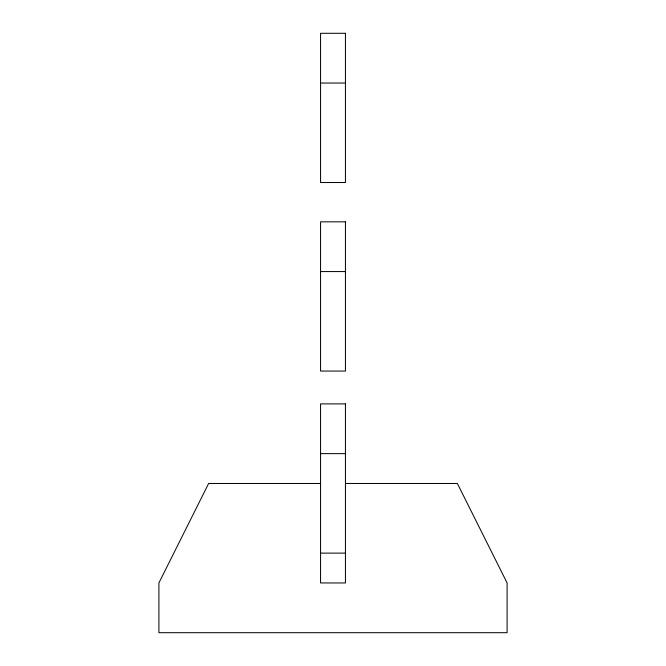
<?xml version="1.0" encoding="UTF-8"?>
<svg xmlns="http://www.w3.org/2000/svg" width="666" height="666" viewBox="0 0 666 666"><rect width="100%" height="100%" fill="white"/><g stroke="black" fill="none" stroke-linecap="round" stroke-linejoin="round"><path stroke-width="1" d="M320.562 83.042L345.438 83.042M320.562 271.57L345.438 271.57M320.562 453.629L345.438 453.629M320.562 483.474L208.641 483.474L158.899 582.958L158.899 632.7L507.101 632.7L507.101 582.958L457.359 483.474L345.438 483.474M320.562 553.113L345.438 553.113M345.438 33.3L320.562 33.3L320.562 182.526L345.438 182.526L345.438 33.3M345.438 221.828L320.562 221.828L320.562 371.054L345.438 371.054L345.438 221.828M345.438 403.887L320.562 403.887L320.562 582.958L345.438 582.958L345.438 403.887"/></g></svg>
